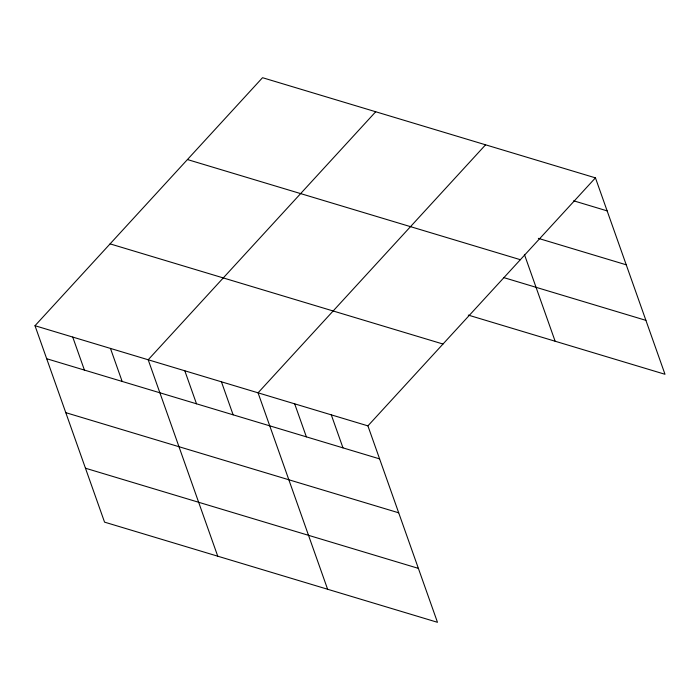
<?xml version="1.0" encoding="UTF-8"?>
<svg xmlns="http://www.w3.org/2000/svg" width="700" height="700" viewBox="0 0 700 700"><rect width="100%" height="100%" fill="white"/><g stroke="black" fill="none" stroke-linecap="round" stroke-linejoin="round"><path stroke-width="1.05" d="M35 325.719L367.911 425.871L437.474 622.3L104.554 522.139L35 325.719L262.526 77.7L595.446 177.861L665 374.281L468.291 315.105M375.716 111.755L148.19 359.774L217.744 556.194M485.581 144.804L258.055 392.822L327.609 589.242M367.911 425.871L595.446 177.861M573.65 200.804L607.136 210.875M538.344 238.359L626.229 264.801M187.442 159.548L520.363 259.7M503.606 277.55L645.907 320.355M110.084 243.871L442.995 344.033M46.69 358.733L379.601 458.885M65.782 412.659L398.703 512.811M85.461 468.213L418.373 568.374M524.387 254.38L555.135 341.233M331.293 414.855L342.983 447.869M294.674 403.839L306.364 436.852M221.428 381.806L233.126 414.82M184.809 370.79L196.499 403.804M110.46 348.416L122.15 381.439M72.73 337.067L84.42 370.081"/></g></svg>
